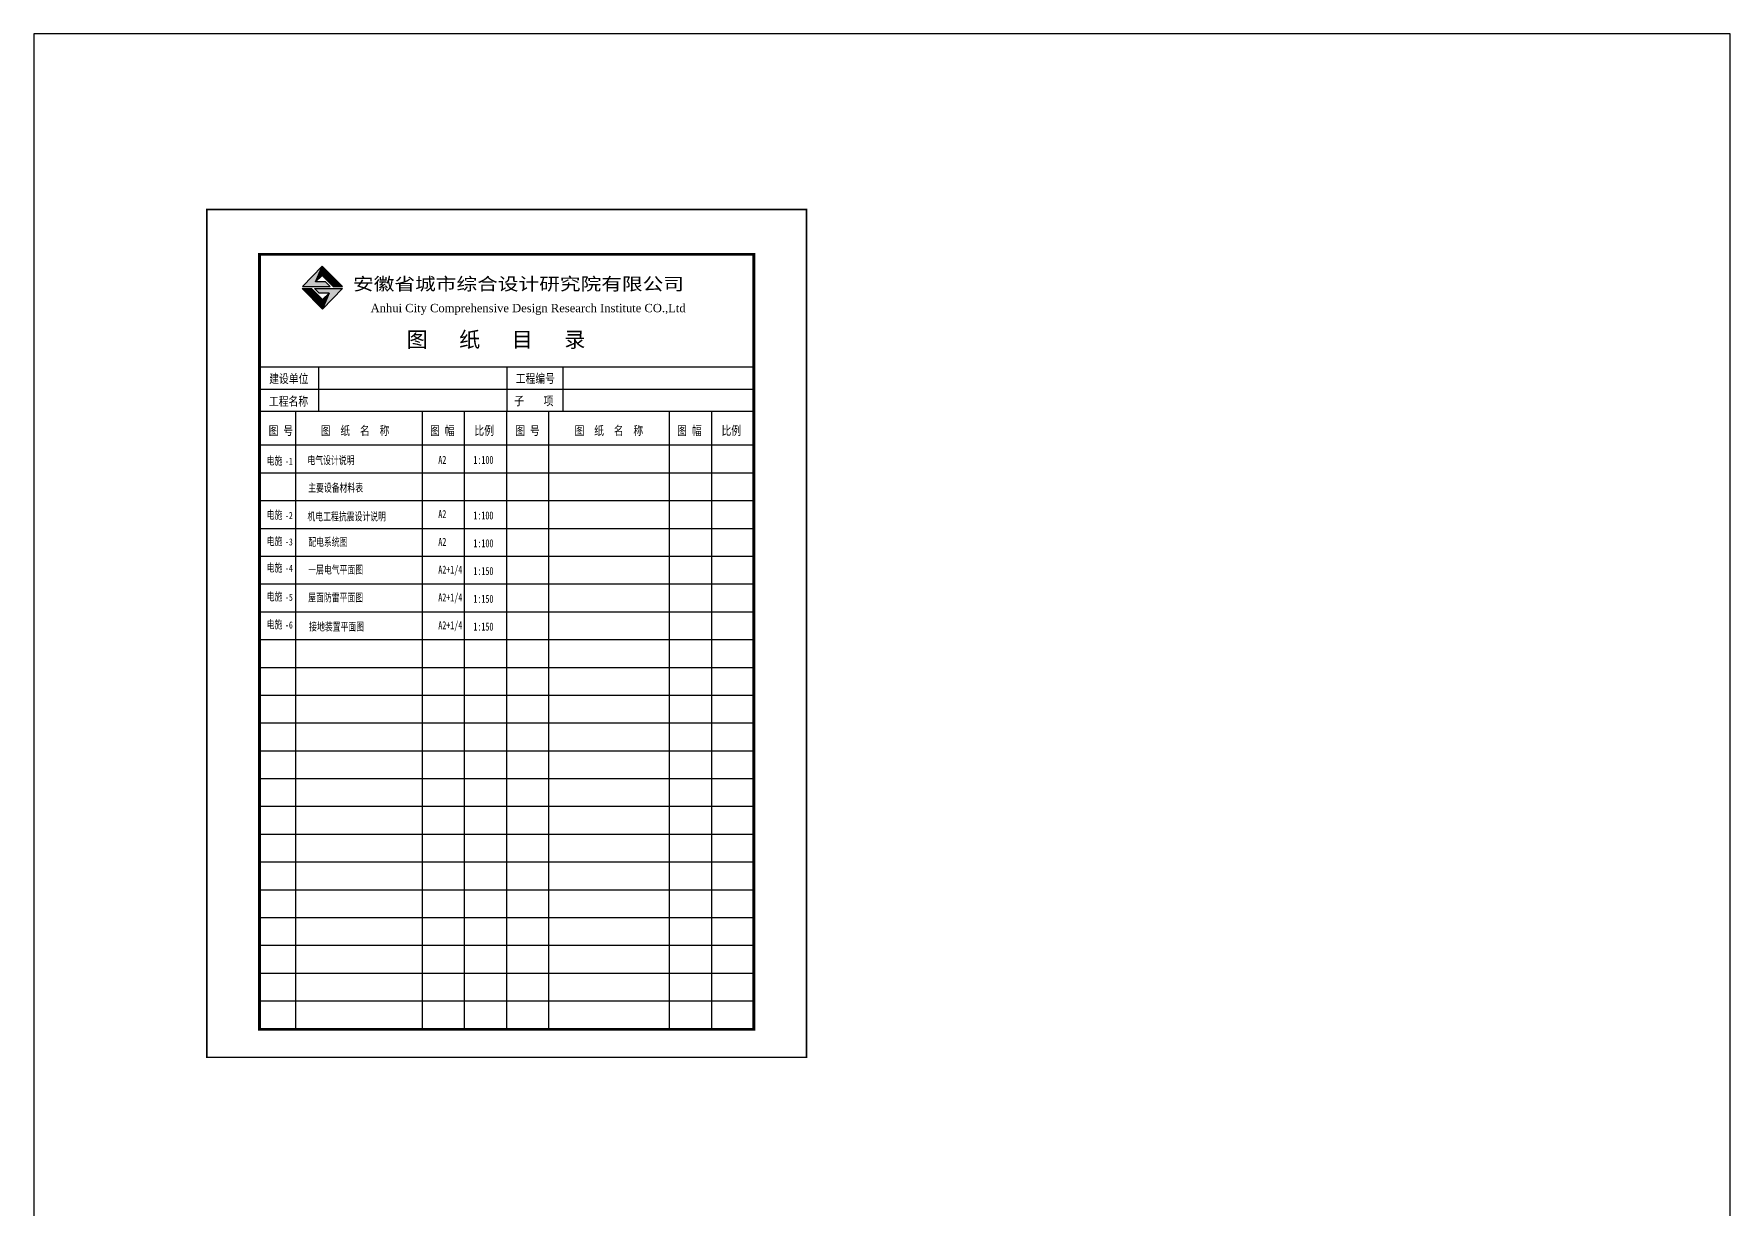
# Model space of a CAD drawing. Extents: x 921423 to 1291758, y 534425 to 1049953.
# Drawn here: x 1096949 to 1156349, y 915287 to 956452 of the extents above; entities that cross this region are included whole.
import ezdxf

# ---------------------------------------------------------------- set-up
doc = ezdxf.new("R2010")
doc.units = 0
doc.header["$LTSCALE"] = 1000
doc.header["$MEASUREMENT"] = 0
for name, color, linetype in [('A_DE_DETAIL_3', 144, 'Continuous'), ('PUB_TEXT', 7, 'Continuous'), ('PUB_TITLE', 4, 'Continuous')]:
    doc.layers.add(name, color=color, linetype=linetype)
doc.styles.add('-宋体', font='', dxfattribs={"width": 0.8})
doc.styles.add('_SIMPLEX9', font='', dxfattribs={"width": 0.675})
doc.styles.add('GHF', font='times.ttf')
doc.styles.add('宋体', font='')
doc.styles.get('-宋体').set_extended_font_data('SimSun')
doc.styles.get('_SIMPLEX9').set_extended_font_data('SimSun')
doc.styles.get('宋体').set_extended_font_data('NSimSun')
pattern_1 = [(0, (-8882.2754, 1436117.395), (1.983867188, 3.967734375), [0, -3.967734375])]

msp = doc.modelspace()

# ---------------------------------------------------------------- hatches: boundary and pattern name
at = {"lineweight": -3}
msp.add_hatch(color=1, dxfattribs=at).paths.add_polyline_path([(1106807, 947763), (1107048, 948322), (1106353, 947608), (1107320, 947608), (1107160, 947763)])
at = {"layer": 'A_DE_DETAIL_3', "lineweight": -3}
for color, points in [(41, [(1107427, 947605), (1107755, 947605), (1107048, 948322)]), (41, [(1106666, 947537), (1106345, 947537), (1107057, 946814)]), (1, [(1106777, 947539), (1106935, 947373), (1107293, 947373), (1107057, 946814), (1107755, 947539)])]:
    msp.add_hatch(color=color, dxfattribs=at).paths.add_polyline_path(points)
at = {"layer": 'PUB_TEXT', "lineweight": -3}
h = msp.add_hatch(dxfattribs=at)
h.set_pattern_fill('松散材料', color=256, scale=2.116125, style=0)
h.set_pattern_definition(pattern_1)
h.paths.add_polyline_path([(1107048, 947994), (1107048, 948322), (1106807, 947763)])
h = msp.add_hatch(dxfattribs=at)
h.set_pattern_fill('松散材料', color=256, scale=2.116125, style=0)
h.set_pattern_definition(pattern_1)
h.paths.add_polyline_path([(1107427, 947605), (1107048, 948322), (1107048, 947994)])
h = msp.add_hatch(dxfattribs=at)
h.set_pattern_fill('松散材料', color=256, scale=2.116125, style=0)
h.set_pattern_definition(pattern_1)
h.paths.add_polyline_path([(1106666, 947537), (1107057, 946814), (1107057, 947147)])
h.paths.add_polyline_path([(1107057, 946814), (1107293, 947373), (1107057, 947147)])

# ---------------------------------------------------------------- linework, layer by layer
at = {"lineweight": -3}
for p, q in [((1106807, 947763), (1107048, 948322)), ((1107048, 948322), (1107427, 947605)), ((1107057, 946814), (1106345, 947537)), ((1106345, 947537), (1106666, 947537)), ((1106666, 947537), (1107057, 946814)), ((1106777, 947539), (1107755, 947539)), ((1106935, 947373), (1106777, 947539)), ((1107755, 947539), (1107057, 946814)), ((1107293, 947373), (1106935, 947373)), ((1107293, 947373), (1107057, 946814))]:
    msp.add_line(p, q, dxfattribs=at)
at = {"layer": 'PUB_TEXT', "lineweight": -3}
for p, q in [((1107057, 947147), (1106666, 947537)), ((1107057, 947147), (1107293, 947373)), ((1107057, 946814), (1107057, 947147))]:
    msp.add_line(p, q, dxfattribs=at)
at = {"layer": 'PUB_TEXT', "color": 11, "lineweight": -3}
for p, q in [((1104850, 944795), (1122159, 944795)), ((1106915, 944770), (1106915, 943221)), ((1113505, 944795), (1113505, 943221)), ((1115471, 944795), (1115471, 943221)), ((1104850, 944008), (1122159, 944008)), ((1122159, 943221), (1104850, 943221)), ((1106127, 921595), (1106127, 943221)), ((1110554, 921595), (1110554, 943221)), ((1112029, 921595), (1112029, 943221)), ((1113505, 921595), (1113505, 943221)), ((1114980, 921595), (1114980, 943221)), ((1119209, 921595), (1119209, 943221)), ((1120684, 921595), (1120684, 943221)), ((1122159, 942041), (1104850, 942041)), ((1122159, 942041), (1104850, 942041)), ((1122159, 941068), (1104850, 941068)), ((1122159, 940094), (1104850, 940094)), ((1122159, 939120), (1104850, 939120)), ((1122159, 938147), (1104850, 938147)), ((1122159, 937173), (1104850, 937173)), ((1122159, 936200), (1104850, 936200)), ((1122159, 935226), (1104850, 935226)), ((1122159, 934252), (1104850, 934252)), ((1122159, 933279), (1104850, 933279)), ((1122159, 932305), (1104850, 932305)), ((1122159, 931332), (1104850, 931332)), ((1122159, 930358), (1104850, 930358)), ((1122159, 929384), (1104850, 929384)), ((1122159, 928411), (1104850, 928411)), ((1122159, 927437), (1104850, 927437)), ((1122159, 926463), (1104850, 926463)), ((1122159, 925490), (1104850, 925490)), ((1122159, 924516), (1104850, 924516)), ((1122159, 923543), (1104850, 923543)), ((1122159, 922569), (1104850, 922569))]:
    msp.add_line(p, q, dxfattribs=at)
at = {"layer": 'PUB_TEXT', "color": 2, "lineweight": -3, "const_width": 49.2}
msp.add_lwpolyline([(1103005, 950302), (1124005, 950302), (1124005, 920602), (1103005, 920602)], close=True, dxfattribs=at)
at = {"layer": 'PUB_TEXT', "color": 11, "lineweight": -3, "const_width": 98.3}
msp.add_lwpolyline([(1104850, 921586), (1104850, 948729), (1122159, 948729), (1122159, 921586)], close=True, dxfattribs=at)
at = {"layer": 'PUB_TEXT', "lineweight": -3}
for points in [[(1107160, 947763), (1106807, 947763), (1107048, 947994), (1107427, 947605), (1107755, 947605), (1107048, 948322), (1106353, 947608), (1107320, 947608), (1107160, 947763)], [(1107048, 948322), (1107048, 947994)]]:
    msp.add_lwpolyline(points, dxfattribs=at)
at = {"layer": 'PUB_TITLE', "color": 4, "lineweight": -3}
msp.add_lwpolyline([(1096949, 914452), (1156349, 914452), (1156349, 956452), (1096949, 956452)], close=True, dxfattribs=at)

# ---------------------------------------------------------------- texts
at = {"color": 11, "lineweight": -3, "style": '-宋体'}
msp.add_text('图   纸   目   录', height=540.89, dxfattribs=at).set_placement((1109999, 945477))
at = {"layer": 'PUB_TEXT', "lineweight": -3}
for s, height, style, width, p in [('安徽省城市综合设计研究院有限公司', 442.55, '宋体', 1.2, (1108124, 947474)), ('电施', 280.3, '宋体', 0.7, (1105100, 941363)), ('-1', 246.6, '_SIMPLEX9', 0.675, (1105744, 941358)), ('电气设计说明', 280.3, '宋体', 0.7, (1106527, 941377)), ('A2', 280.3, '宋体', 0.7, (1111110, 941392)), ('1:100', 280.3, '宋体', 0.7, (1112339, 941392)), ('主要设备材料表', 280.3, '宋体', 0.7, (1106555, 940414)), ('电施', 280.3, '宋体', 0.7, (1105100, 939465)), ('机电工程抗震设计说明', 280.3, '宋体', 0.7, (1106529, 939408)), ('A2', 280.3, '宋体', 0.7, (1111110, 939494)), ('1:100', 280.3, '宋体', 0.7, (1112339, 939445)), ('-2', 246.6, '_SIMPLEX9', 0.675, (1105744, 939459)), ('电施', 280.3, '宋体', 0.7, (1105100, 938540)), ('-3', 246.6, '_SIMPLEX9', 0.675, (1105744, 938534)), ('配电系统图', 280.3, '宋体', 0.7, (1106555, 938516)), ('A2', 280.3, '宋体', 0.7, (1111110, 938520)), ('1:100', 280.3, '宋体', 0.7, (1112339, 938471)), ('电施', 280.3, '宋体', 0.7, (1105100, 937615)), ('-4', 246.6, '_SIMPLEX9', 0.675, (1105744, 937609)), ('一层电气平面图', 280.3, '宋体', 0.7, (1106555, 937545)), ('A2+1/4', 280.3, '宋体', 0.7, (1111110, 937546)), ('1:150', 280.3, '宋体', 0.7, (1112339, 937498)), ('电施', 280.3, '宋体', 0.7, (1105100, 936602)), ('-5', 246.6, '_SIMPLEX9', 0.675, (1105744, 936596)), ('屋面防雷平面图', 280.3, '宋体', 0.7, (1106555, 936571)), ('A2+1/4', 280.3, '宋体', 0.7, (1111110, 936573)), ('1:150', 280.3, '宋体', 0.7, (1112339, 936524)), ('电施', 280.3, '宋体', 0.7, (1105100, 935628)), ('-6', 246.6, '_SIMPLEX9', 0.675, (1105744, 935623)), ('接地装置平面图', 280.3, '宋体', 0.7, (1106588, 935550, 0)), ('A2+1/4', 280.3, '宋体', 0.7, (1111110, 935599)), ('1:150', 280.3, '宋体', 0.7, (1112339, 935551))]:
    msp.add_text(s, height=height, dxfattribs=dict(at, style=style, width=width)).set_placement(p)
at = {"layer": 'PUB_TEXT', "lineweight": -3, "style": 'GHF'}
msp.add_text('Anhui City Comprehensive Design Research Institute CO.,Ltd', height=291.56, dxfattribs=at).set_placement((1108741, 946704))
at = {"layer": 'PUB_TEXT', "color": 11, "lineweight": -3, "style": '-宋体', "width": 0.8}
for s, p in [('建设单位', (1105189, 944221)), ('工程编号', (1113823, 944226)), ('工程名称', (1105179, 943427)), ('子    项', (1113770, 943443)), ('图 号', (1105169, 942401)), ('   图  纸  名  称', (1106482, 942401)), ('图 幅', (1110822, 942401)), ('比例', (1112373, 942401)), ('图 号', (1113807, 942401)), ('   图  纸  名  称', (1115371, 942401)), ('图 幅', (1119476, 942401)), ('比例', (1121028, 942401))]:
    msp.add_text(s, height=314.7, dxfattribs=at).set_placement(p)

doc.saveas('drawing.dxf')
